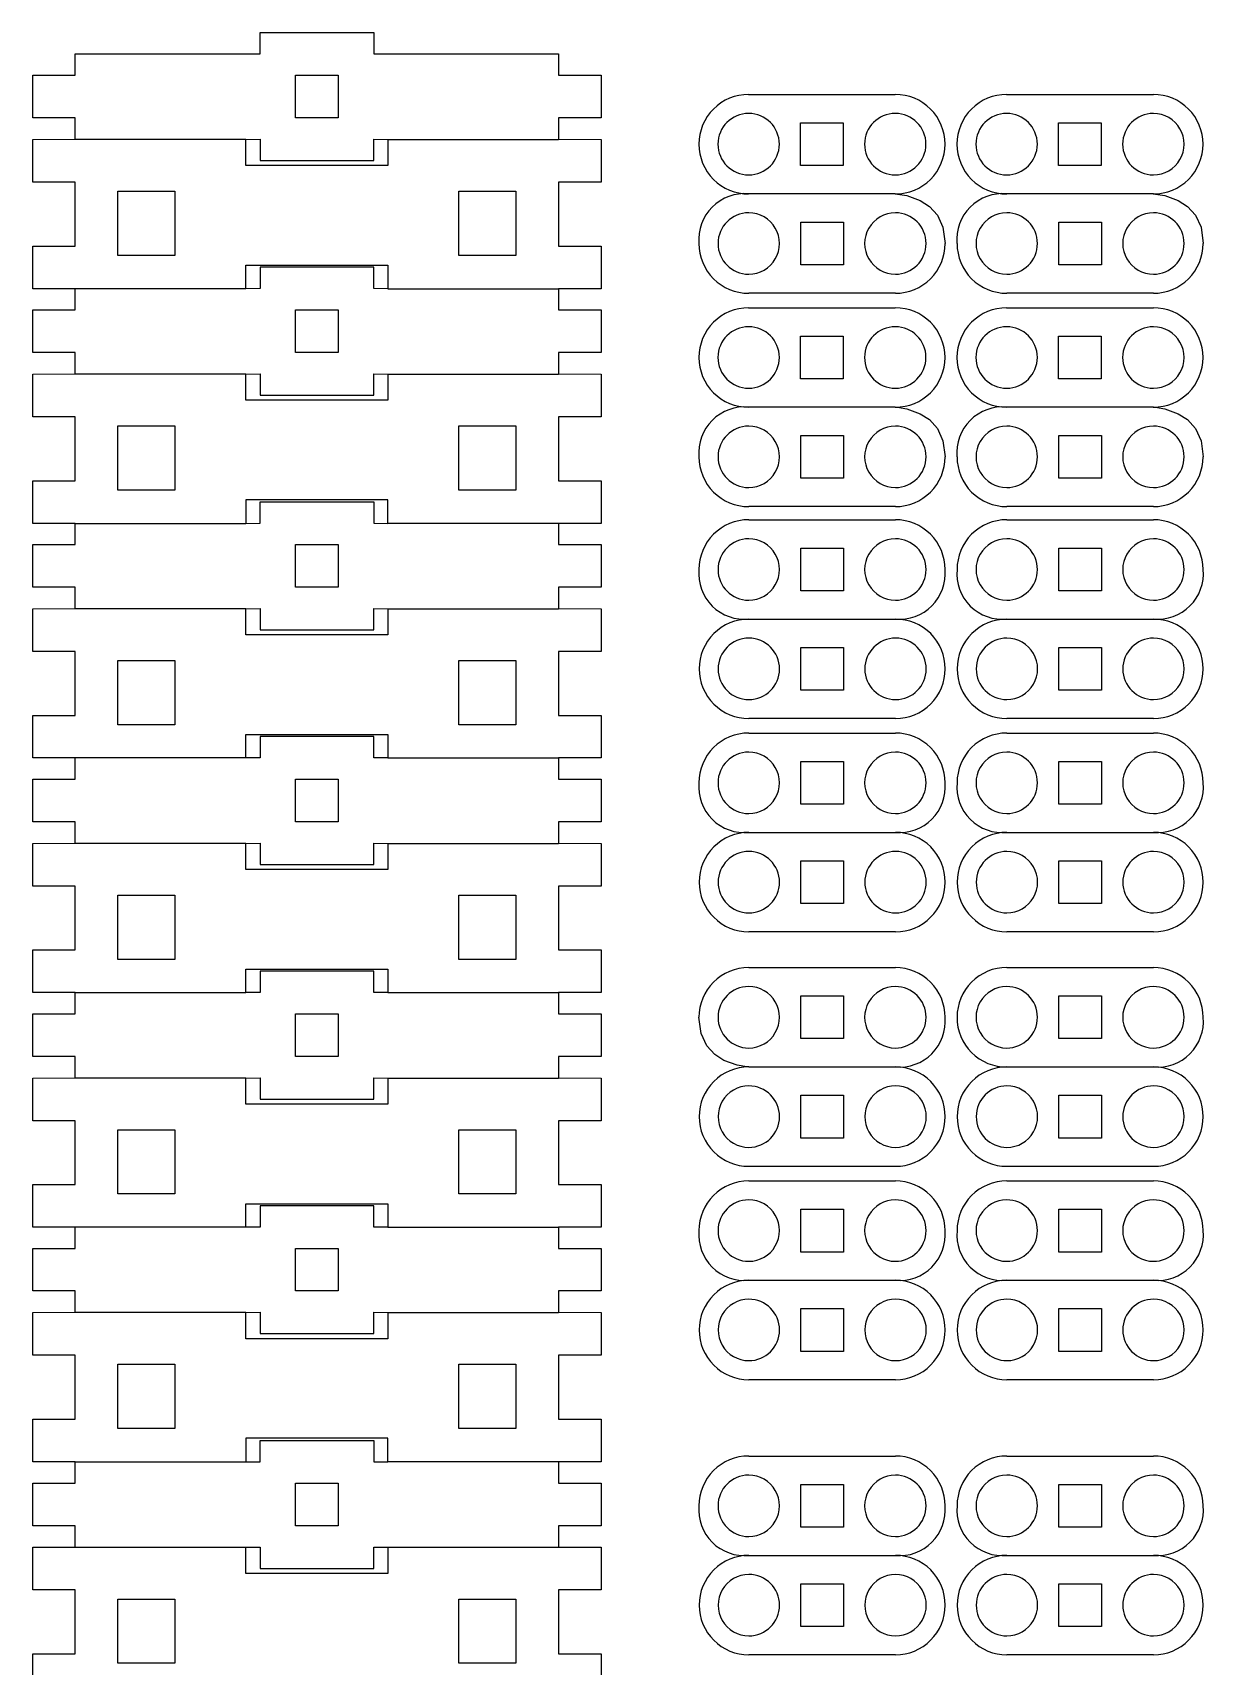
# Model space of a CAD drawing. Header units: millimetres. Extents: x -2305 to 1184, y -190 to 1638.
# Drawn here: x -2304.5 to -2180.9, y 60.3 to 232.6 of the extents above; entities that cross this region are included whole.
import ezdxf

# ---------------------------------------------------------------- set-up
doc = ezdxf.new("R2010")
doc.units = ezdxf.units.MM

msp = doc.modelspace()

# ---------------------------------------------------------------- linework, layer by layer
at = {"color": 7, "linetype": 'Continuous'}
for p, q in [((-2280.47, 230.36), (-2280.47, 232.61)), ((-2280.47, 232.61), (-2268.48, 232.61)), ((-2268.48, 232.61), (-2268.48, 230.36)), ((-2299.96, 228.11), (-2299.96, 230.36)), ((-2299.96, 230.36), (-2280.47, 230.36)), ((-2268.48, 230.36), (-2248.99, 230.36)), ((-2248.99, 230.36), (-2248.98, 228.11)), ((-2304.46, 223.61), (-2304.46, 228.11)), ((-2304.46, 228.11), (-2299.96, 228.11)), ((-2276.72, 228.11), (-2272.22, 228.11)), ((-2276.72, 223.61), (-2276.72, 228.11)), ((-2272.22, 228.11), (-2272.22, 223.61)), ((-2248.98, 228.11), (-2244.49, 228.11)), ((-2244.49, 228.11), (-2244.49, 223.61)), ((-2228.92, 226.1), (-2213.45, 226.1)), ((-2201.7, 226.1), (-2186.22, 226.1)), ((-2299.96, 223.61), (-2304.46, 223.61)), ((-2299.96, 221.36), (-2299.96, 223.61)), ((-2272.22, 223.61), (-2276.72, 223.61)), ((-2248.98, 223.61), (-2248.99, 221.36)), ((-2244.49, 223.61), (-2248.98, 223.61)), ((-2223.44, 223.1), (-2218.94, 223.1)), ((-2223.44, 218.6), (-2223.44, 223.1)), ((-2218.94, 223.1), (-2218.94, 218.6)), ((-2196.21, 223.1), (-2191.71, 223.1)), ((-2196.21, 218.6), (-2196.21, 223.1)), ((-2191.71, 223.1), (-2191.71, 218.6)), ((-2304.46, 221.33), (-2299.96, 221.36)), ((-2304.46, 216.84), (-2304.46, 221.33)), ((-2299.96, 221.36), (-2281.97, 221.36)), ((-2281.97, 221.33), (-2280.47, 221.36)), ((-2281.97, 218.58), (-2281.97, 221.33)), ((-2280.47, 221.36), (-2280.47, 219.11)), ((-2268.48, 219.11), (-2268.48, 221.36)), ((-2268.48, 221.36), (-2266.98, 221.33)), ((-2266.98, 221.33), (-2266.98, 218.58)), ((-2266.98, 221.33), (-2248.99, 221.33)), ((-2248.99, 221.36), (-2244.49, 221.33)), ((-2244.49, 221.33), (-2244.49, 216.84)), ((-2280.47, 219.11), (-2268.48, 219.11)), ((-2266.98, 218.58), (-2281.97, 218.58)), ((-2218.94, 218.6), (-2223.44, 218.6)), ((-2191.71, 218.6), (-2196.21, 218.6)), ((-2299.96, 216.84), (-2304.46, 216.84)), ((-2299.96, 210.09), (-2299.96, 216.84)), ((-2295.46, 215.89), (-2289.47, 215.89)), ((-2295.46, 209.11), (-2295.46, 215.89)), ((-2289.47, 215.89), (-2289.47, 209.11)), ((-2259.48, 215.89), (-2253.48, 215.89)), ((-2259.48, 209.11), (-2259.48, 215.89)), ((-2253.48, 215.89), (-2253.48, 209.11)), ((-2244.49, 216.84), (-2248.98, 216.84)), ((-2248.98, 216.84), (-2248.98, 210.09)), ((-2213.45, 215.6), (-2228.92, 215.6)), ((-2186.22, 215.6), (-2201.7, 215.6)), ((-2223.43, 212.62), (-2218.92, 212.62)), ((-2223.43, 208.12), (-2223.43, 212.62)), ((-2218.92, 212.62), (-2218.92, 208.12)), ((-2196.2, 212.62), (-2191.7, 212.62)), ((-2196.2, 208.12), (-2196.2, 212.62)), ((-2191.7, 212.62), (-2191.7, 208.12)), ((-2304.46, 205.6), (-2304.46, 210.09)), ((-2304.46, 210.09), (-2299.96, 210.09)), ((-2289.47, 209.11), (-2295.46, 209.11)), ((-2253.48, 209.11), (-2259.48, 209.11)), ((-2248.98, 210.09), (-2244.49, 210.09)), ((-2244.49, 210.09), (-2244.49, 205.6)), ((-2281.97, 205.6), (-2281.97, 208.09)), ((-2281.97, 208.09), (-2266.98, 208.09)), ((-2268.48, 207.87), (-2280.47, 207.87)), ((-2280.47, 207.87), (-2280.47, 205.62)), ((-2268.48, 205.62), (-2268.48, 207.87)), ((-2266.98, 208.09), (-2266.98, 205.6)), ((-2218.92, 208.12), (-2223.43, 208.12)), ((-2191.7, 208.12), (-2196.2, 208.12)), ((-2299.96, 205.6), (-2304.46, 205.6)), ((-2281.97, 205.6), (-2299.96, 205.6)), ((-2299.96, 203.37), (-2299.96, 205.6)), ((-2280.47, 205.62), (-2281.97, 205.6)), ((-2266.98, 205.6), (-2268.48, 205.62)), ((-2266.98, 205.6), (-2248.98, 205.6)), ((-2244.49, 205.6), (-2248.98, 205.6)), ((-2248.98, 205.6), (-2248.98, 203.37)), ((-2213.44, 205.12), (-2228.91, 205.12)), ((-2186.21, 205.12), (-2201.69, 205.12)), ((-2304.46, 198.87), (-2304.46, 203.37)), ((-2304.46, 203.37), (-2299.96, 203.37)), ((-2276.72, 203.37), (-2272.22, 203.37)), ((-2276.72, 198.87), (-2276.72, 203.37)), ((-2272.22, 203.37), (-2272.22, 198.87)), ((-2248.98, 203.37), (-2244.49, 203.37)), ((-2244.49, 203.37), (-2244.49, 198.87)), ((-2228.92, 203.59), (-2213.45, 203.59)), ((-2201.7, 203.59), (-2186.22, 203.59)), ((-2223.44, 200.6), (-2218.94, 200.6)), ((-2223.44, 196.1), (-2223.44, 200.6)), ((-2218.94, 200.6), (-2218.94, 196.1)), ((-2196.21, 200.6), (-2191.71, 200.6)), ((-2196.21, 196.1), (-2196.21, 200.6)), ((-2191.71, 200.6), (-2191.71, 196.1)), ((-2299.96, 198.87), (-2304.46, 198.87)), ((-2299.96, 196.62), (-2299.96, 198.87)), ((-2272.22, 198.87), (-2276.72, 198.87)), ((-2248.98, 198.87), (-2248.99, 196.62)), ((-2244.49, 198.87), (-2248.98, 198.87)), ((-2304.46, 196.59), (-2299.96, 196.62)), ((-2304.46, 192.09), (-2304.46, 196.59)), ((-2299.96, 196.62), (-2281.97, 196.62)), ((-2281.97, 196.59), (-2280.47, 196.62)), ((-2281.97, 193.84), (-2281.97, 196.59)), ((-2280.47, 196.62), (-2280.47, 194.37)), ((-2268.48, 194.37), (-2268.48, 196.62)), ((-2268.48, 196.62), (-2266.98, 196.59)), ((-2266.98, 196.59), (-2266.98, 193.84)), ((-2266.98, 196.59), (-2248.99, 196.59)), ((-2248.99, 196.62), (-2244.49, 196.59)), ((-2244.49, 196.59), (-2244.49, 192.09)), ((-2218.94, 196.1), (-2223.44, 196.1)), ((-2191.71, 196.1), (-2196.21, 196.1)), ((-2266.98, 193.84), (-2281.97, 193.84)), ((-2280.47, 194.37), (-2268.48, 194.37)), ((-2213.45, 193.1), (-2228.92, 193.1)), ((-2186.22, 193.1), (-2201.7, 193.1)), ((-2299.96, 192.09), (-2304.46, 192.09)), ((-2299.96, 185.35), (-2299.96, 192.09)), ((-2244.49, 192.09), (-2248.98, 192.09)), ((-2248.98, 192.09), (-2248.98, 185.35)), ((-2295.46, 191.15), (-2289.47, 191.15)), ((-2295.46, 184.36), (-2295.46, 191.15)), ((-2289.47, 191.15), (-2289.47, 184.36)), ((-2259.48, 191.15), (-2253.48, 191.15)), ((-2259.48, 184.36), (-2259.48, 191.15)), ((-2253.48, 191.15), (-2253.48, 184.36)), ((-2223.43, 190.12), (-2218.92, 190.12)), ((-2223.43, 185.62), (-2223.43, 190.12)), ((-2218.92, 190.12), (-2218.92, 185.62)), ((-2196.2, 190.12), (-2191.7, 190.12)), ((-2196.2, 185.62), (-2196.2, 190.12)), ((-2191.7, 190.12), (-2191.7, 185.62)), ((-2304.46, 180.85), (-2304.46, 185.35)), ((-2304.46, 185.35), (-2299.96, 185.35)), ((-2248.98, 185.35), (-2244.49, 185.35)), ((-2244.49, 185.35), (-2244.49, 180.85)), ((-2218.92, 185.62), (-2223.43, 185.62)), ((-2191.7, 185.62), (-2196.2, 185.62)), ((-2289.47, 184.36), (-2295.46, 184.36)), ((-2266.98, 183.34), (-2281.97, 183.34)), ((-2281.97, 183.34), (-2281.97, 180.85)), ((-2280.47, 180.86), (-2280.47, 183.11)), ((-2280.47, 183.11), (-2268.48, 183.11)), ((-2268.48, 183.11), (-2268.48, 180.86)), ((-2266.98, 180.85), (-2266.98, 183.34)), ((-2253.48, 184.36), (-2259.48, 184.36)), ((-2213.44, 182.62), (-2228.91, 182.62)), ((-2228.91, 181.23), (-2213.44, 181.23)), ((-2186.21, 182.62), (-2201.69, 182.62)), ((-2201.69, 181.23), (-2186.21, 181.23)), ((-2299.96, 180.85), (-2304.46, 180.85)), ((-2299.96, 180.85), (-2281.97, 180.85)), ((-2299.96, 178.61), (-2299.96, 180.85)), ((-2281.97, 180.85), (-2280.47, 180.86)), ((-2268.48, 180.86), (-2266.98, 180.85)), ((-2248.98, 180.85), (-2266.98, 180.85)), ((-2244.49, 180.85), (-2248.98, 180.85)), ((-2248.98, 180.85), (-2248.98, 178.61)), ((-2304.46, 174.11), (-2304.46, 178.61)), ((-2304.46, 178.61), (-2299.96, 178.61)), ((-2276.72, 178.61), (-2272.22, 178.61)), ((-2276.72, 174.11), (-2276.72, 178.61)), ((-2272.22, 178.61), (-2272.22, 174.11)), ((-2248.98, 178.61), (-2244.49, 178.61)), ((-2244.49, 178.61), (-2244.49, 174.11)), ((-2223.43, 178.23), (-2218.92, 178.23)), ((-2223.43, 173.73), (-2223.43, 178.23)), ((-2218.92, 178.23), (-2218.92, 173.73)), ((-2196.2, 178.23), (-2191.7, 178.23)), ((-2196.2, 173.73), (-2196.2, 178.23)), ((-2191.7, 178.23), (-2191.7, 173.73)), ((-2299.96, 174.11), (-2304.46, 174.11)), ((-2299.96, 171.86), (-2299.96, 174.11)), ((-2272.22, 174.11), (-2276.72, 174.11)), ((-2248.98, 174.11), (-2248.99, 171.86)), ((-2244.49, 174.11), (-2248.98, 174.11)), ((-2218.92, 173.73), (-2223.43, 173.73)), ((-2191.7, 173.73), (-2196.2, 173.73)), ((-2304.46, 171.83), (-2299.96, 171.86)), ((-2304.46, 167.33), (-2304.46, 171.83)), ((-2299.96, 171.86), (-2281.97, 171.86)), ((-2281.97, 171.83), (-2280.47, 171.86)), ((-2281.97, 169.08), (-2281.97, 171.83)), ((-2280.47, 171.86), (-2280.47, 169.61)), ((-2268.48, 169.61), (-2268.48, 171.86)), ((-2268.48, 171.86), (-2266.98, 171.83)), ((-2266.98, 171.83), (-2266.98, 169.08)), ((-2266.98, 171.83), (-2248.99, 171.83)), ((-2248.99, 171.86), (-2244.49, 171.83)), ((-2244.49, 171.83), (-2244.49, 167.33)), ((-2228.9, 170.75), (-2213.42, 170.75)), ((-2201.67, 170.75), (-2186.2, 170.75)), ((-2266.98, 169.08), (-2281.97, 169.08)), ((-2280.47, 169.61), (-2268.48, 169.61)), ((-2299.96, 167.33), (-2304.46, 167.33)), ((-2299.96, 160.59), (-2299.96, 167.33)), ((-2244.49, 167.33), (-2248.98, 167.33)), ((-2248.98, 167.33), (-2248.98, 160.59)), ((-2223.41, 167.75), (-2218.91, 167.75)), ((-2223.41, 163.25), (-2223.41, 167.75)), ((-2218.91, 167.75), (-2218.91, 163.25)), ((-2196.19, 167.75), (-2191.68, 167.75)), ((-2196.19, 163.25), (-2196.19, 167.75)), ((-2191.68, 167.75), (-2191.68, 163.25)), ((-2295.46, 166.39), (-2289.47, 166.39)), ((-2295.46, 159.6), (-2295.46, 166.39)), ((-2289.47, 166.39), (-2289.47, 159.6)), ((-2259.48, 166.39), (-2253.48, 166.39)), ((-2259.48, 159.6), (-2259.48, 166.39)), ((-2253.48, 166.39), (-2253.48, 159.6)), ((-2218.91, 163.25), (-2223.41, 163.25)), ((-2191.68, 163.25), (-2196.19, 163.25)), ((-2304.46, 156.1), (-2304.46, 160.59)), ((-2304.46, 160.59), (-2299.96, 160.59)), ((-2248.98, 160.59), (-2244.49, 160.59)), ((-2244.49, 160.59), (-2244.49, 156.1)), ((-2213.42, 160.26), (-2228.9, 160.26)), ((-2186.2, 160.26), (-2201.67, 160.26)), ((-2289.47, 159.6), (-2295.46, 159.6)), ((-2281.97, 156.1), (-2281.97, 158.59)), ((-2281.97, 158.59), (-2266.98, 158.59)), ((-2266.98, 158.59), (-2266.98, 156.1)), ((-2253.48, 159.6), (-2259.48, 159.6)), ((-2228.91, 158.73), (-2213.44, 158.73)), ((-2201.69, 158.73), (-2186.21, 158.73)), ((-2268.48, 158.37), (-2280.47, 158.37)), ((-2280.47, 158.37), (-2280.47, 156.12)), ((-2268.48, 156.12), (-2268.48, 158.37)), ((-2299.96, 156.1), (-2304.46, 156.1)), ((-2281.97, 156.1), (-2299.96, 156.1)), ((-2299.96, 153.87), (-2299.96, 156.1)), ((-2280.47, 156.12), (-2281.97, 156.1)), ((-2266.98, 156.1), (-2268.48, 156.12)), ((-2266.98, 156.1), (-2248.98, 156.1)), ((-2244.49, 156.1), (-2248.98, 156.1)), ((-2248.98, 156.1), (-2248.98, 153.87)), ((-2223.43, 155.73), (-2218.92, 155.73)), ((-2223.43, 151.23), (-2223.43, 155.73)), ((-2218.92, 155.73), (-2218.92, 151.23)), ((-2196.2, 155.73), (-2191.7, 155.73)), ((-2196.2, 151.23), (-2196.2, 155.73)), ((-2191.7, 155.73), (-2191.7, 151.23)), ((-2304.46, 149.37), (-2304.46, 153.87)), ((-2304.46, 153.87), (-2299.96, 153.87)), ((-2276.72, 153.87), (-2272.22, 153.87)), ((-2276.72, 149.37), (-2276.72, 153.87)), ((-2272.22, 153.87), (-2272.22, 149.37)), ((-2248.98, 153.87), (-2244.49, 153.87)), ((-2244.49, 153.87), (-2244.49, 149.37)), ((-2218.92, 151.23), (-2223.43, 151.23)), ((-2191.7, 151.23), (-2196.2, 151.23)), ((-2299.96, 149.37), (-2304.46, 149.37)), ((-2299.96, 147.12), (-2299.96, 149.37)), ((-2272.22, 149.37), (-2276.72, 149.37)), ((-2248.98, 149.37), (-2248.99, 147.12)), ((-2244.49, 149.37), (-2248.98, 149.37)), ((-2228.9, 148.25), (-2213.42, 148.25)), ((-2201.67, 148.25), (-2186.2, 148.25)), ((-2304.46, 147.09), (-2299.96, 147.12)), ((-2304.46, 142.59), (-2304.46, 147.09)), ((-2299.96, 147.12), (-2281.97, 147.12)), ((-2281.97, 147.09), (-2280.47, 147.12)), ((-2281.97, 144.34), (-2281.97, 147.09)), ((-2280.47, 147.12), (-2280.47, 144.87)), ((-2268.48, 144.87), (-2268.48, 147.12)), ((-2268.48, 147.12), (-2266.98, 147.09)), ((-2266.98, 147.09), (-2266.98, 144.34)), ((-2266.98, 147.09), (-2248.99, 147.09)), ((-2248.99, 147.12), (-2244.49, 147.09)), ((-2244.49, 147.09), (-2244.49, 142.59)), ((-2280.47, 144.87), (-2268.48, 144.87)), ((-2223.41, 145.25), (-2218.91, 145.25)), ((-2223.41, 140.75), (-2223.41, 145.25)), ((-2218.91, 145.25), (-2218.91, 140.75)), ((-2196.19, 145.25), (-2191.68, 145.25)), ((-2196.19, 140.75), (-2196.19, 145.25)), ((-2191.68, 145.25), (-2191.68, 140.75)), ((-2266.98, 144.34), (-2281.97, 144.34)), ((-2299.96, 142.59), (-2304.46, 142.59)), ((-2299.96, 135.85), (-2299.96, 142.59)), ((-2295.46, 141.64), (-2289.47, 141.64)), ((-2295.46, 134.86), (-2295.46, 141.64)), ((-2289.47, 141.64), (-2289.47, 134.86)), ((-2259.48, 141.64), (-2253.48, 141.64)), ((-2259.48, 134.86), (-2259.48, 141.64)), ((-2253.48, 141.64), (-2253.48, 134.86)), ((-2244.49, 142.59), (-2248.98, 142.59)), ((-2248.98, 142.59), (-2248.98, 135.85)), ((-2218.91, 140.75), (-2223.41, 140.75)), ((-2191.68, 140.75), (-2196.19, 140.75)), ((-2213.42, 137.76), (-2228.9, 137.76)), ((-2186.2, 137.76), (-2201.67, 137.76)), ((-2304.46, 131.35), (-2304.46, 135.85)), ((-2304.46, 135.85), (-2299.96, 135.85)), ((-2289.47, 134.86), (-2295.46, 134.86)), ((-2253.48, 134.86), (-2259.48, 134.86)), ((-2248.98, 135.85), (-2244.49, 135.85)), ((-2244.49, 135.85), (-2244.49, 131.35)), ((-2281.97, 131.35), (-2281.97, 133.84)), ((-2281.97, 133.84), (-2266.98, 133.84)), ((-2268.48, 133.62), (-2280.47, 133.62)), ((-2280.47, 133.62), (-2280.47, 131.37)), ((-2268.48, 131.37), (-2268.48, 133.62)), ((-2266.98, 133.84), (-2266.98, 131.35)), ((-2228.91, 134), (-2213.44, 134)), ((-2201.69, 134), (-2186.21, 134)), ((-2299.96, 131.35), (-2304.46, 131.35)), ((-2299.96, 129.12), (-2299.96, 131.35)), ((-2299.96, 131.35), (-2281.97, 131.35)), ((-2280.47, 131.37), (-2281.97, 131.35)), ((-2266.98, 131.35), (-2268.48, 131.37)), ((-2266.98, 131.35), (-2248.98, 131.35)), ((-2244.49, 131.35), (-2248.98, 131.35)), ((-2248.98, 131.35), (-2248.98, 129.12)), ((-2223.43, 131), (-2218.92, 131)), ((-2223.43, 126.5), (-2223.43, 131)), ((-2218.92, 131), (-2218.92, 126.5)), ((-2196.2, 131), (-2191.7, 131)), ((-2196.2, 126.5), (-2196.2, 131)), ((-2191.7, 131), (-2191.7, 126.5)), ((-2304.46, 124.62), (-2304.46, 129.12)), ((-2304.46, 129.12), (-2299.96, 129.12)), ((-2276.72, 129.12), (-2272.22, 129.12)), ((-2276.72, 124.62), (-2276.72, 129.12)), ((-2272.22, 129.12), (-2272.22, 124.62)), ((-2248.98, 129.12), (-2244.49, 129.12)), ((-2244.49, 129.12), (-2244.49, 124.62)), ((-2218.92, 126.5), (-2223.43, 126.5)), ((-2191.7, 126.5), (-2196.2, 126.5)), ((-2299.96, 124.62), (-2304.46, 124.62)), ((-2299.96, 122.37), (-2299.96, 124.62)), ((-2272.22, 124.62), (-2276.72, 124.62)), ((-2248.98, 124.62), (-2248.99, 122.37)), ((-2244.49, 124.62), (-2248.98, 124.62)), ((-2304.46, 122.34), (-2299.96, 122.37)), ((-2299.96, 122.37), (-2281.97, 122.37)), ((-2281.97, 122.34), (-2280.47, 122.37)), ((-2280.47, 122.37), (-2280.47, 120.12)), ((-2268.48, 120.12), (-2268.48, 122.37)), ((-2268.48, 122.37), (-2266.98, 122.34)), ((-2248.99, 122.37), (-2244.49, 122.34)), ((-2228.9, 123.52), (-2213.42, 123.52)), ((-2201.67, 123.52), (-2186.2, 123.52)), ((-2304.46, 117.84), (-2304.46, 122.34)), ((-2281.97, 119.59), (-2281.97, 122.34)), ((-2266.98, 122.34), (-2266.98, 119.59)), ((-2266.98, 122.34), (-2248.99, 122.34)), ((-2244.49, 122.34), (-2244.49, 117.84)), ((-2266.98, 119.59), (-2281.97, 119.59)), ((-2280.47, 120.12), (-2268.48, 120.12)), ((-2223.41, 120.52), (-2218.91, 120.52)), ((-2223.41, 116.01), (-2223.41, 120.52)), ((-2218.91, 120.52), (-2218.91, 116.01)), ((-2196.19, 120.52), (-2191.68, 120.52)), ((-2196.19, 116.01), (-2196.19, 120.52)), ((-2191.68, 120.52), (-2191.68, 116.01)), ((-2299.96, 117.84), (-2304.46, 117.84)), ((-2299.96, 111.1), (-2299.96, 117.84)), ((-2244.49, 117.84), (-2248.98, 117.84)), ((-2248.98, 117.84), (-2248.98, 111.1)), ((-2295.46, 116.89), (-2289.47, 116.89)), ((-2295.46, 110.11), (-2295.46, 116.89)), ((-2289.47, 116.89), (-2289.47, 110.11)), ((-2259.48, 116.89), (-2253.48, 116.89)), ((-2259.48, 110.11), (-2259.48, 116.89)), ((-2253.48, 116.89), (-2253.48, 110.11)), ((-2218.91, 116.01), (-2223.41, 116.01)), ((-2191.68, 116.01), (-2196.19, 116.01)), ((-2213.42, 113.02), (-2228.9, 113.02)), ((-2186.2, 113.02), (-2201.67, 113.02)), ((-2304.46, 106.6), (-2304.46, 111.1)), ((-2304.46, 111.1), (-2299.96, 111.1)), ((-2248.98, 111.1), (-2244.49, 111.1)), ((-2244.49, 111.1), (-2244.49, 106.6)), ((-2228.91, 111.5), (-2213.44, 111.5)), ((-2201.69, 111.5), (-2186.21, 111.5)), ((-2289.47, 110.11), (-2295.46, 110.11)), ((-2281.97, 106.6), (-2281.97, 109.09)), ((-2281.97, 109.09), (-2266.98, 109.09)), ((-2268.48, 108.87), (-2280.47, 108.87)), ((-2280.47, 108.87), (-2280.47, 106.62)), ((-2268.48, 106.62), (-2268.48, 108.87)), ((-2266.98, 109.09), (-2266.98, 106.6)), ((-2253.48, 110.11), (-2259.48, 110.11)), ((-2223.43, 108.5), (-2218.92, 108.5)), ((-2223.43, 103.99), (-2223.43, 108.5)), ((-2218.92, 108.5), (-2218.92, 103.99)), ((-2196.2, 108.5), (-2191.7, 108.5)), ((-2196.2, 103.99), (-2196.2, 108.5)), ((-2191.7, 108.5), (-2191.7, 103.99)), ((-2299.96, 106.6), (-2304.46, 106.6)), ((-2299.96, 104.37), (-2299.96, 106.6)), ((-2281.97, 106.6), (-2299.96, 106.6)), ((-2280.47, 106.62), (-2281.97, 106.6)), ((-2266.98, 106.6), (-2268.48, 106.62)), ((-2266.98, 106.6), (-2248.98, 106.6)), ((-2244.49, 106.6), (-2248.98, 106.6)), ((-2248.98, 106.6), (-2248.98, 104.37)), ((-2304.46, 99.88), (-2304.46, 104.37)), ((-2304.46, 104.37), (-2299.96, 104.37)), ((-2276.72, 104.37), (-2272.22, 104.37)), ((-2276.72, 99.88), (-2276.72, 104.37)), ((-2272.22, 104.37), (-2272.22, 99.88)), ((-2248.98, 104.37), (-2244.49, 104.37)), ((-2244.49, 104.37), (-2244.49, 99.88)), ((-2218.92, 103.99), (-2223.43, 103.99)), ((-2191.7, 103.99), (-2196.2, 103.99)), ((-2228.9, 101.02), (-2213.42, 101.02)), ((-2201.67, 101.02), (-2186.2, 101.02)), ((-2299.96, 99.88), (-2304.46, 99.88)), ((-2299.96, 97.63), (-2299.96, 99.88)), ((-2272.22, 99.88), (-2276.72, 99.88)), ((-2248.98, 99.88), (-2248.99, 97.63)), ((-2244.49, 99.88), (-2248.98, 99.88)), ((-2304.46, 97.6), (-2299.96, 97.63)), ((-2304.46, 93.1), (-2304.46, 97.6)), ((-2299.96, 97.63), (-2281.97, 97.63)), ((-2281.97, 97.6), (-2280.47, 97.63)), ((-2281.97, 94.85), (-2281.97, 97.6)), ((-2280.47, 97.63), (-2280.47, 95.38)), ((-2268.48, 95.38), (-2268.48, 97.63)), ((-2268.48, 97.63), (-2266.98, 97.6)), ((-2266.98, 97.6), (-2266.98, 94.85)), ((-2266.98, 97.6), (-2248.99, 97.6)), ((-2248.99, 97.63), (-2244.49, 97.6)), ((-2244.49, 97.6), (-2244.49, 93.1)), ((-2223.41, 98.02), (-2218.91, 98.02)), ((-2223.41, 93.51), (-2223.41, 98.02)), ((-2218.91, 98.02), (-2218.91, 93.51)), ((-2196.19, 98.02), (-2191.68, 98.02)), ((-2196.19, 93.51), (-2196.19, 98.02)), ((-2191.68, 98.02), (-2191.68, 93.51)), ((-2266.98, 94.85), (-2281.97, 94.85)), ((-2280.47, 95.38), (-2268.48, 95.38)), ((-2299.96, 93.1), (-2304.46, 93.1)), ((-2299.96, 86.36), (-2299.96, 93.1)), ((-2244.49, 93.1), (-2248.98, 93.1)), ((-2248.98, 93.1), (-2248.98, 86.36)), ((-2218.91, 93.51), (-2223.41, 93.51)), ((-2191.68, 93.51), (-2196.19, 93.51)), ((-2295.46, 92.16), (-2289.47, 92.16)), ((-2295.46, 85.37), (-2295.46, 92.16)), ((-2289.47, 92.16), (-2289.47, 85.37)), ((-2259.48, 92.16), (-2253.48, 92.16)), ((-2259.48, 85.37), (-2259.48, 92.16)), ((-2253.48, 92.16), (-2253.48, 85.37)), ((-2213.42, 90.52), (-2228.9, 90.52)), ((-2186.2, 90.52), (-2201.67, 90.52)), ((-2304.46, 81.86), (-2304.46, 86.36)), ((-2304.46, 86.36), (-2299.96, 86.36)), ((-2248.98, 86.36), (-2244.49, 86.36)), ((-2244.49, 86.36), (-2244.49, 81.86)), ((-2289.47, 85.37), (-2295.46, 85.37)), ((-2253.48, 85.37), (-2259.48, 85.37)), ((-2266.98, 84.35), (-2281.97, 84.35)), ((-2281.97, 84.35), (-2281.97, 81.86)), ((-2280.47, 81.87), (-2280.47, 84.11)), ((-2280.47, 84.11), (-2268.48, 84.11)), ((-2268.48, 84.11), (-2268.48, 81.87)), ((-2266.98, 81.86), (-2266.98, 84.35)), ((-2299.96, 81.86), (-2304.46, 81.86)), ((-2299.96, 79.62), (-2299.96, 81.86)), ((-2299.96, 81.86), (-2281.97, 81.86)), ((-2281.97, 81.86), (-2280.47, 81.87)), ((-2268.48, 81.87), (-2266.98, 81.86)), ((-2248.98, 81.86), (-2266.98, 81.86)), ((-2244.49, 81.86), (-2248.98, 81.86)), ((-2248.98, 81.86), (-2248.98, 79.62)), ((-2228.91, 82.47), (-2213.44, 82.47)), ((-2201.69, 82.47), (-2186.21, 82.47)), ((-2304.46, 75.12), (-2304.46, 79.62)), ((-2304.46, 79.62), (-2299.96, 79.62)), ((-2276.72, 79.62), (-2272.22, 79.62)), ((-2276.72, 75.12), (-2276.72, 79.62)), ((-2272.22, 79.62), (-2272.22, 75.12)), ((-2248.98, 79.62), (-2244.49, 79.62)), ((-2244.49, 79.62), (-2244.49, 75.12)), ((-2223.43, 79.47), (-2218.92, 79.47)), ((-2223.43, 74.97), (-2223.43, 79.47)), ((-2218.92, 79.47), (-2218.92, 74.97)), ((-2196.2, 79.47), (-2191.7, 79.47)), ((-2196.2, 74.97), (-2196.2, 79.47)), ((-2191.7, 79.47), (-2191.7, 74.97)), ((-2299.96, 75.12), (-2304.46, 75.12)), ((-2299.96, 72.87), (-2299.96, 75.12)), ((-2272.22, 75.12), (-2276.72, 75.12)), ((-2248.98, 75.12), (-2248.99, 72.87)), ((-2244.49, 75.12), (-2248.98, 75.12)), ((-2218.92, 74.97), (-2223.43, 74.97)), ((-2191.7, 74.97), (-2196.2, 74.97)), ((-2304.46, 72.84), (-2299.96, 72.87)), ((-2304.46, 68.34), (-2304.46, 72.84)), ((-2299.96, 72.87), (-2281.97, 72.87)), ((-2281.97, 72.84), (-2280.47, 72.87)), ((-2281.97, 70.08), (-2281.97, 72.84)), ((-2280.47, 72.87), (-2280.47, 70.62)), ((-2268.48, 70.62), (-2268.48, 72.87)), ((-2268.48, 72.87), (-2266.98, 72.84)), ((-2266.98, 72.84), (-2266.98, 70.08)), ((-2266.98, 72.84), (-2248.99, 72.84)), ((-2248.99, 72.87), (-2244.49, 72.84)), ((-2244.49, 72.84), (-2244.49, 68.34)), ((-2228.9, 71.99), (-2213.42, 71.99)), ((-2201.67, 71.99), (-2186.2, 71.99)), ((-2266.98, 70.08), (-2281.97, 70.08)), ((-2280.47, 70.62), (-2268.48, 70.62)), ((-2223.41, 68.99), (-2218.91, 68.99)), ((-2223.41, 64.49), (-2223.41, 68.99)), ((-2218.91, 68.99), (-2218.91, 64.49)), ((-2196.19, 68.99), (-2191.68, 68.99)), ((-2196.19, 64.49), (-2196.19, 68.99)), ((-2191.68, 68.99), (-2191.68, 64.49)), ((-2299.96, 68.34), (-2304.46, 68.34)), ((-2299.96, 61.6), (-2299.96, 68.34)), ((-2295.46, 67.39), (-2289.47, 67.39)), ((-2295.46, 60.61), (-2295.46, 67.39)), ((-2289.47, 67.39), (-2289.47, 60.61)), ((-2259.48, 67.39), (-2253.48, 67.39)), ((-2259.48, 60.61), (-2259.48, 67.39)), ((-2253.48, 67.39), (-2253.48, 60.61)), ((-2244.49, 68.34), (-2248.98, 68.34)), ((-2248.98, 68.34), (-2248.98, 61.6)), ((-2218.91, 64.49), (-2223.41, 64.49)), ((-2191.68, 64.49), (-2196.19, 64.49)), ((-2304.46, 57.1), (-2304.46, 61.6)), ((-2304.46, 61.6), (-2299.96, 61.6)), ((-2289.47, 60.61), (-2295.46, 60.61)), ((-2253.48, 60.61), (-2259.48, 60.61)), ((-2248.98, 61.6), (-2244.49, 61.6)), ((-2244.49, 61.6), (-2244.49, 57.1)), ((-2213.42, 61.5), (-2228.9, 61.5)), ((-2186.2, 61.5), (-2201.67, 61.5))]:
    msp.add_line(p, q, dxfattribs=at)
at = {"color": 7, "linetype": 'Continuous', "flags": 128}
for points in [[(-2213.45, 215.6), (-2213.45, 215.6), (-2213.45, 215.6), (-2213.45, 215.6), (-2213.45, 215.6), (-2213.45, 215.6), (-2213.45, 215.6), (-2213.43, 215.6), (-2213.22, 215.59), (-2212.23, 215.43), (-2210.82, 214.92), (-2209.85, 214.29), (-2209.01, 213.37), (-2208.42, 212.08), (-2208.19, 210.37)], [(-2186.22, 215.6), (-2186.22, 215.6), (-2186.22, 215.6), (-2186.22, 215.6), (-2186.22, 215.6), (-2186.22, 215.6), (-2186.22, 215.6), (-2186.21, 215.6), (-2186, 215.59), (-2185, 215.43), (-2183.6, 214.92), (-2182.63, 214.29), (-2181.79, 213.37), (-2181.19, 212.08), (-2180.97, 210.37)], [(-2213.45, 193.1), (-2213.45, 193.1), (-2213.45, 193.1), (-2213.45, 193.1), (-2213.45, 193.1), (-2213.45, 193.1), (-2213.43, 193.1), (-2213.22, 193.09), (-2212.23, 192.93), (-2210.82, 192.42), (-2209.85, 191.79), (-2209.01, 190.86), (-2208.42, 189.57), (-2208.19, 187.87)], [(-2186.22, 193.1), (-2186.22, 193.1), (-2186.22, 193.1), (-2186.22, 193.1), (-2186.22, 193.1), (-2186.22, 193.1), (-2186.21, 193.1), (-2186, 193.09), (-2185, 192.93), (-2183.6, 192.42), (-2182.63, 191.79), (-2181.79, 190.86), (-2181.19, 189.57), (-2180.97, 187.87)], [(-2228.9, 123.52), (-2228.9, 123.52), (-2228.9, 123.52), (-2228.9, 123.52), (-2228.9, 123.52), (-2228.9, 123.52), (-2228.91, 123.52), (-2229.12, 123.53), (-2230.12, 123.69), (-2231.53, 124.2), (-2232.49, 124.83), (-2233.34, 125.75), (-2233.93, 127.04), (-2234.16, 128.75)]]:
    msp.add_lwpolyline(points, dxfattribs=at)
at = {"color": 7, "linetype": 'Continuous'}
for centre, radius, start, end in [((-2228.93, 220.85), 5.24, 89.9543, 180.0462), ((-2213.44, 220.85), 5.24, 359.9549, 90.0446), ((-2201.7, 220.85), 5.24, 89.9575, 180.0426), ((-2186.22, 220.85), 5.24, 359.9549, 90.0449), ((-2228.92, 220.85), 3.24, 90.0017, 269.9998), ((-2228.92, 220.85), 3.24, 270.0017, 89.9967), ((-2213.45, 220.85), 3.24, 90.0017, 269.9998), ((-2213.45, 220.85), 3.24, 270.0017, 89.9967), ((-2201.7, 220.85), 3.24, 90.0017, 269.9985), ((-2201.7, 220.85), 3.24, 270.0017, 89.998), ((-2186.22, 220.85), 3.24, 90.0017, 269.9986), ((-2186.22, 220.85), 3.24, 269.9994, 90.0003), ((-2228.93, 220.84), 5.24, 179.9494, 270.0511), ((-2213.44, 220.84), 5.24, 269.9529, 0.0466), ((-2201.7, 220.84), 5.24, 179.9521, 270.0481), ((-2186.22, 220.84), 5.24, 269.9525, 0.0473), ((-2229.35, 210.8), 4.83, 84.9118, 185.1118), ((-2202.13, 210.8), 4.83, 84.9154, 185.113), ((-2228.91, 210.37), 3.24, 90.0067, 269.9949), ((-2228.91, 210.37), 3.24, 269.9983, 90.0002), ((-2213.44, 210.37), 3.24, 89.9983, 270.0026), ((-2213.44, 210.37), 3.24, 270.0006, 89.9986), ((-2201.69, 210.37), 3.24, 89.9983, 270.0055), ((-2201.69, 210.37), 3.24, 270.0006, 89.9956), ((-2186.21, 210.37), 3.24, 89.9983, 270.002), ((-2186.21, 210.37), 3.24, 270.0006, 89.9991), ((-2228.92, 210.36), 5.24, 179.9548, 270.0461), ((-2213.43, 210.36), 5.24, 269.9583, 0.0411), ((-2201.69, 210.36), 5.24, 179.9521, 270.048), ((-2186.21, 210.36), 5.24, 269.9579, 0.0419), ((-2228.93, 198.35), 5.24, 89.949, 180.0515), ((-2213.44, 198.35), 5.24, 359.9494, 90.0501), ((-2201.7, 198.35), 5.24, 89.9521, 180.048), ((-2186.22, 198.35), 5.24, 359.9494, 90.0504), ((-2228.92, 198.35), 3.24, 90.0017, 269.9998), ((-2228.92, 198.35), 3.24, 270.0017, 89.9967), ((-2213.45, 198.35), 3.24, 90.0017, 269.9998), ((-2213.45, 198.35), 3.24, 270.0017, 89.9967), ((-2201.7, 198.35), 3.24, 90.0017, 269.9985), ((-2201.7, 198.35), 3.24, 270.0017, 89.998), ((-2186.22, 198.35), 3.24, 90.0017, 269.9986), ((-2186.22, 198.35), 3.24, 269.9994, 90.0003), ((-2228.93, 198.34), 5.24, 179.9494, 270.0511), ((-2213.44, 198.34), 5.24, 269.9502, 0.0492), ((-2201.7, 198.34), 5.24, 179.9521, 270.0481), ((-2186.22, 198.34), 5.24, 269.9498, 0.05), ((-2229.35, 188.3), 4.83, 84.9091, 185.1088), ((-2202.13, 188.3), 4.83, 84.9127, 185.11), ((-2228.91, 187.87), 3.24, 90.0067, 269.9949), ((-2228.91, 187.87), 3.24, 269.9983, 90.0002), ((-2213.44, 187.87), 3.24, 89.9983, 270.0026), ((-2213.44, 187.87), 3.24, 270.0006, 89.9986), ((-2201.69, 187.87), 3.24, 89.9983, 270.0055), ((-2201.69, 187.87), 3.24, 270.0006, 89.9956), ((-2186.21, 187.87), 3.24, 89.9983, 270.002), ((-2186.21, 187.87), 3.24, 270.0006, 89.9991), ((-2228.92, 187.86), 5.24, 179.9521, 270.0489), ((-2213.43, 187.86), 5.24, 269.9556, 0.0438), ((-2201.69, 187.86), 5.24, 179.9494, 270.0508), ((-2186.21, 187.86), 5.24, 269.9552, 0.0446), ((-2228.92, 175.99), 5.24, 89.9539, 180.0471), ((-2213.43, 175.99), 5.24, 359.9521, 90.0474), ((-2201.69, 175.99), 5.24, 89.9495, 180.0528), ((-2186.21, 175.99), 5.24, 359.9521, 90.0456), ((-2228.91, 175.98), 3.24, 90.0067, 269.9949), ((-2228.91, 175.98), 3.24, 269.9983, 90.0002), ((-2213.44, 175.98), 3.24, 89.9983, 270.0026), ((-2213.44, 175.98), 3.24, 270.0006, 89.9986), ((-2201.69, 175.98), 3.24, 89.9983, 270.0055), ((-2201.69, 175.98), 3.24, 270.0006, 89.9956), ((-2186.21, 175.98), 3.24, 89.9983, 270.002), ((-2186.21, 175.98), 3.24, 270.0006, 89.9991), ((-2229.37, 175.54), 4.81, 174.6759, 275.5902), ((-2213, 175.56), 4.82, 264.9026, 5.0968), ((-2202.14, 175.54), 4.81, 174.673, 275.5866), ((-2185.77, 175.56), 4.83, 264.9046, 5.093), ((-2228.9, 165.51), 5.24, 89.961, 180.0451), ((-2213.42, 165.51), 5.24, 359.9549, 90.0442), ((-2201.68, 165.51), 5.24, 89.9575, 180.0427), ((-2186.2, 165.51), 5.24, 359.9549, 90.0449), ((-2228.9, 165.5), 3.24, 90.0017, 269.9998), ((-2228.9, 165.5), 3.24, 270.0017, 89.9967), ((-2213.42, 165.5), 3.24, 90.0017, 269.9998), ((-2213.42, 165.5), 3.24, 269.9994, 89.999), ((-2201.67, 165.5), 3.24, 90.0017, 269.9985), ((-2201.67, 165.5), 3.24, 269.9994, 90.0003), ((-2186.2, 165.5), 3.24, 90.0017, 269.9986), ((-2186.2, 165.5), 3.24, 269.9994, 90.0003), ((-2228.9, 165.5), 5.24, 179.9478, 270.0475), ((-2213.42, 165.5), 5.24, 269.9534, 0.0456), ((-2201.68, 165.5), 5.24, 179.9521, 270.0481), ((-2186.2, 165.5), 5.24, 269.9525, 0.0473), ((-2228.92, 153.49), 5.24, 89.9565, 180.0444), ((-2213.43, 153.49), 5.24, 359.9548, 90.0447), ((-2201.69, 153.49), 5.24, 89.9521, 180.0502), ((-2186.21, 153.49), 5.24, 359.9548, 90.0428), ((-2228.91, 153.48), 3.24, 90.0067, 269.9949), ((-2228.91, 153.48), 3.24, 269.9983, 90.0002), ((-2213.44, 153.48), 3.24, 89.9983, 270.0026), ((-2213.44, 153.48), 3.24, 270.0006, 89.9986), ((-2201.69, 153.48), 3.24, 89.9983, 270.0055), ((-2201.69, 153.48), 3.24, 270.0006, 89.9956), ((-2186.21, 153.48), 3.24, 89.9983, 270.002), ((-2186.21, 153.48), 3.24, 270.0006, 89.9991), ((-2229.37, 153.04), 4.81, 174.665, 275.5954), ((-2213, 153.05), 4.82, 264.9053, 5.0998), ((-2202.14, 153.04), 4.81, 174.6622, 275.5918), ((-2185.77, 153.06), 4.83, 264.9073, 5.0959), ((-2228.9, 143.01), 5.24, 89.9557, 180.0504), ((-2213.42, 143.01), 5.24, 359.9494, 90.0496), ((-2201.68, 143.01), 5.24, 89.9521, 180.048), ((-2186.2, 143.01), 5.24, 359.9494, 90.0504), ((-2228.9, 143), 3.24, 90.0017, 269.9998), ((-2228.9, 143), 3.24, 270.0017, 89.9967), ((-2213.42, 143), 3.24, 90.0017, 269.9998), ((-2213.42, 143), 3.24, 269.9994, 89.999), ((-2201.67, 143), 3.24, 90.0017, 269.9985), ((-2201.67, 143), 3.24, 269.9994, 90.0003), ((-2186.2, 143), 3.24, 90.0017, 269.9986), ((-2186.2, 143), 3.24, 269.9994, 90.0003), ((-2228.9, 143), 5.24, 179.9478, 270.0475), ((-2213.42, 143), 5.24, 269.9507, 0.0483), ((-2201.68, 143), 5.24, 179.9521, 270.0481), ((-2186.2, 143), 5.24, 269.9498, 0.05), ((-2228.92, 128.75), 5.24, 89.9539, 180.0471), ((-2213.43, 128.75), 5.24, 359.9521, 90.0474), ((-2201.69, 128.76), 5.24, 89.9495, 180.0528), ((-2186.21, 128.75), 5.24, 359.9521, 90.0456), ((-2228.91, 128.75), 3.24, 90.0067, 269.9949), ((-2228.91, 128.75), 3.24, 269.9983, 90.0002), ((-2213.44, 128.75), 3.24, 89.9983, 270.0026), ((-2213.44, 128.75), 3.24, 270.0006, 89.9986), ((-2201.69, 128.75), 3.24, 89.9983, 270.0055), ((-2201.69, 128.75), 3.24, 270.0006, 89.9956), ((-2186.21, 128.75), 3.24, 89.9983, 270.002), ((-2186.21, 128.75), 3.24, 270.0006, 89.9991), ((-2213, 128.32), 4.82, 264.9026, 5.0968), ((-2201.73, 128.71), 5.2, 179.6069, 270.6528), ((-2185.77, 128.32), 4.83, 264.9046, 5.093), ((-2228.9, 118.27), 5.24, 89.961, 180.0451), ((-2213.42, 118.27), 5.24, 359.9549, 90.0442), ((-2201.68, 118.27), 5.24, 89.9575, 180.0427), ((-2186.2, 118.27), 5.24, 359.9549, 90.0449), ((-2228.9, 118.27), 3.24, 90.0006, 270.001), ((-2228.9, 118.27), 3.24, 270.0006, 89.9979), ((-2213.42, 118.27), 3.24, 90.0006, 270.001), ((-2213.42, 118.27), 3.24, 269.9983, 90.0001), ((-2201.67, 118.27), 3.24, 90.0006, 269.9997), ((-2201.67, 118.27), 3.24, 269.9983, 90.0014), ((-2186.2, 118.27), 3.24, 90.0006, 269.9997), ((-2186.2, 118.27), 3.24, 269.9983, 90.0014), ((-2228.9, 118.27), 5.24, 179.9478, 270.0475), ((-2213.42, 118.27), 5.24, 269.9534, 0.0456), ((-2201.68, 118.27), 5.24, 179.9521, 270.0481), ((-2186.2, 118.27), 5.24, 269.9525, 0.0473), ((-2228.92, 106.25), 5.24, 89.9539, 180.0471), ((-2213.43, 106.25), 5.24, 359.9521, 90.0474), ((-2201.69, 106.25), 5.24, 89.9495, 180.0528), ((-2186.21, 106.25), 5.24, 359.9521, 90.0456), ((-2228.91, 106.25), 3.24, 90.0067, 269.9949), ((-2228.91, 106.25), 3.24, 269.9983, 90.0002), ((-2213.44, 106.25), 3.24, 89.9983, 270.0026), ((-2213.44, 106.25), 3.24, 270.0006, 89.9986), ((-2201.69, 106.25), 3.24, 89.9983, 270.0055), ((-2201.69, 106.25), 3.24, 270.0006, 89.9956), ((-2186.21, 106.25), 3.24, 89.9983, 270.002), ((-2186.21, 106.25), 3.24, 270.0006, 89.9991), ((-2229.37, 105.8), 4.81, 174.6879, 275.5782), ((-2213, 105.82), 4.83, 264.9109, 5.0885), ((-2202.14, 105.8), 4.81, 174.6851, 275.5746), ((-2185.77, 105.82), 4.83, 264.9129, 5.0847), ((-2228.9, 95.77), 5.24, 89.961, 180.0451), ((-2213.42, 95.77), 5.24, 359.9549, 90.0442), ((-2201.68, 95.77), 5.24, 89.9575, 180.0427), ((-2186.2, 95.77), 5.24, 359.9549, 90.0449), ((-2228.9, 95.77), 3.24, 90.0006, 270.001), ((-2228.9, 95.77), 3.24, 270.0006, 89.9979), ((-2213.42, 95.77), 3.24, 90.0006, 270.001), ((-2213.42, 95.77), 3.24, 269.9983, 90.0001), ((-2201.67, 95.77), 3.24, 90.0006, 269.9997), ((-2201.67, 95.77), 3.24, 269.9983, 90.0014), ((-2186.2, 95.77), 3.24, 90.0006, 269.9997), ((-2186.2, 95.77), 3.24, 269.9983, 90.0014), ((-2228.9, 95.76), 5.24, 179.9478, 270.0475), ((-2213.42, 95.76), 5.24, 269.9534, 0.0456), ((-2201.68, 95.76), 5.24, 179.9521, 270.0481), ((-2186.2, 95.76), 5.24, 269.9525, 0.0473), ((-2228.92, 77.23), 5.24, 89.9539, 180.0471), ((-2213.43, 77.23), 5.24, 359.9521, 90.0474), ((-2201.69, 77.23), 5.24, 89.9495, 180.0528), ((-2186.21, 77.23), 5.24, 359.9521, 90.0456), ((-2228.91, 77.22), 3.24, 90.0067, 269.9949), ((-2228.91, 77.22), 3.24, 269.9983, 90.0002), ((-2213.44, 77.22), 3.24, 89.9983, 270.0026), ((-2213.44, 77.22), 3.24, 270.0006, 89.9986), ((-2201.69, 77.22), 3.24, 89.9983, 270.0055), ((-2201.69, 77.22), 3.24, 270.0006, 89.9956), ((-2186.21, 77.22), 3.24, 89.9983, 270.002), ((-2186.21, 77.22), 3.24, 270.0006, 89.9991), ((-2229.37, 76.78), 4.81, 174.6879, 275.5782), ((-2213, 76.79), 4.83, 264.9109, 5.0885), ((-2202.14, 76.78), 4.81, 174.6851, 275.5746), ((-2185.77, 76.8), 4.83, 264.9129, 5.0847), ((-2228.9, 66.75), 5.24, 89.961, 180.0451), ((-2213.42, 66.75), 5.24, 359.9549, 90.0442), ((-2201.68, 66.75), 5.24, 89.9575, 180.0427), ((-2186.2, 66.75), 5.24, 359.9549, 90.0449), ((-2228.9, 66.74), 3.24, 90.0006, 270.001), ((-2228.9, 66.74), 3.24, 270.0006, 89.9979), ((-2213.42, 66.74), 3.24, 90.0006, 270.001), ((-2213.42, 66.74), 3.24, 269.9983, 90.0001), ((-2201.67, 66.74), 3.24, 90.0006, 269.9997), ((-2201.67, 66.74), 3.24, 269.9983, 90.0014), ((-2186.2, 66.74), 3.24, 90.0006, 269.9997), ((-2186.2, 66.74), 3.24, 269.9983, 90.0014), ((-2228.9, 66.74), 5.24, 179.9478, 270.0475), ((-2213.42, 66.74), 5.24, 269.9534, 0.0456), ((-2201.68, 66.74), 5.24, 179.9521, 270.0481), ((-2186.2, 66.74), 5.24, 269.9525, 0.0473)]:
    msp.add_arc(centre, radius, start, end, dxfattribs=at)

doc.saveas('drawing.dxf')
